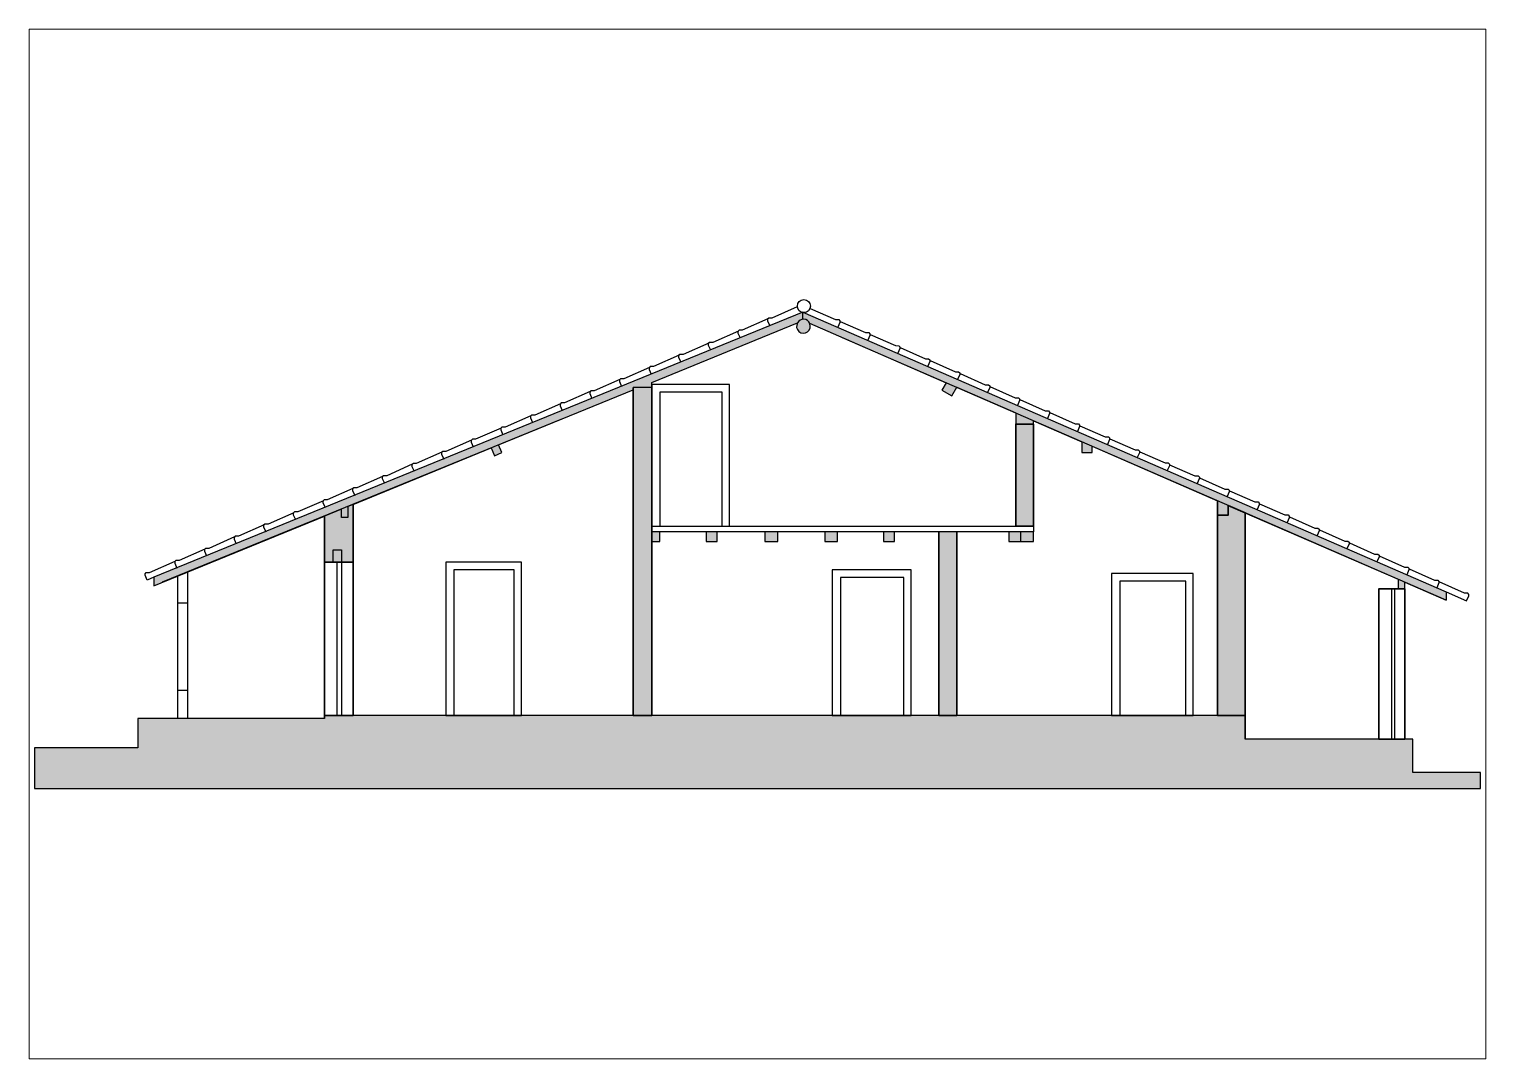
# Paper-space layout 'Layout2' of a CAD drawing. Header units: millimetres. Extents: x 30 to 267, y 21 to 189.
# The model-space entities are those that its viewports show. They can reach past a viewport. Long polylines and large blocks are cut down to what shows.
import ezdxf

# ---------------------------------------------------------------- set-up
doc = ezdxf.new("R2010")
doc.units = ezdxf.units.MM
doc.layers.get('0').update_dxf_attribs({"color": 250, "lineweight": 25})
for name, color, linetype, lineweight in [('A-ALV-___-___-EXI', 250, 'Continuous', 35), ('A-BAS-___-___-EXI', 250, 'Continuous', 25), ('A-COB-___-___-EXI', 250, 'Continuous', 25), ('A-PIL--___-___-EXI', 250, 'Continuous', 25), ('A-PIS-___-___-EXI', 250, 'Continuous', 25), ('A-POR-___-___-EXI', 250, 'Continuous', 25)]:
    doc.layers.add(name, color=color, linetype=linetype, lineweight=lineweight)

msp = doc.modelspace()

# ---------------------------------------------------------------- hatches: boundary and pattern name
at = {"layer": 'A-ALV-___-___-EXI'}
h = msp.add_hatch(color=11, dxfattribs=at)
h.paths.add_polyline_path([(-7918, -9577), (-7918, -7084), (-8125, -6992), (-8125, -7112), (-8258, -7112), (-8258, -9577)])
h.paths.add_polyline_path([(-11468, -9577), (-11468, -7317), (-11688, -7317), (-11688, -9577)])
h.paths.add_polyline_path([(-15456, -9577), (-15225, -9577), (-15225, -5540), (-15456, -5540), (-15456, -7468)])
h.paths.add_polyline_path([(-19147, -7689), (-19147, -7540), (-19047, -7540), (-19047, -7689), (-18903, -7689), (-18903, -6979), (-18967, -7005), (-18967, -7140), (-19047, -7140), (-19047, -7037), (-19257, -7123), (-19257, -7689)])
h.paths.add_polyline_path([(-10525, -7249), (-10525, -5990), (-10743, -5990), (-10743, -7249)])
at = {"layer": 'A-BAS-___-___-EXI', "true_color": 0xcb9898}
msp.add_hatch(color=253, dxfattribs=at).paths.add_polyline_path([(-5018, -10477), (-5018, -10279), (-5851, -10279), (-5851, -9870), (-7918, -9870), (-7918, -9577), (-19257, -9577), (-19257, -9617), (-21555, -9617), (-21555, -9977), (-22828, -9977), (-22828, -10477), (-12090, -10477)])
at = {"layer": 'A-COB-___-___-EXI', "true_color": 0xc19a82}
h = msp.add_hatch(color=33, dxfattribs=at)
h.paths.add_polyline_path([(-5443, -8159), (-5443, -8055), (-13364, -4611), (-21359, -7875), (-21359, -7982), (-19047, -7037), (-19047, -7140), (-18967, -7140), (-18967, -7005), (-17202, -6284), (-17163, -6380), (-17070, -6339), (-17111, -6247), (-15456, -5571), (-15456, -5540), (-15225, -5540), (-15225, -5477), (-13429, -4744), (-13438, -4764), (-13441, -4785), (-13439, -4807), (-13431, -4827), (-13419, -4845), (-13402, -4859), (-13383, -4868), (-13361, -4871), (-13340, -4869), (-13319, -4862), (-13301, -4850), (-13287, -4833), (-13278, -4813), (-13274, -4792), (-13276, -4770), (-13283, -4750), (-11599, -5482), (-11651, -5572), (-11530, -5642), (-11470, -5538), (-10743, -5854), (-10743, -5990), (-10525, -5990), (-10525, -5949), (-9928, -6209), (-9928, -6339), (-9802, -6339), (-9802, -6263), (-8258, -6935), (-8258, -7112), (-8125, -7112), (-8125, -6992), (-7916, -7084), (-6034, -7902), (-6034, -8020), (-5952, -8020), (-5952, -7937)])
h.paths.add_polyline_path([(-19047, -7689), (-19047, -7540), (-19147, -7540), (-19147, -7689), (-19107, -7689)])
h.paths.add_polyline_path([(-12235, -7438), (-12235, -7317), (-12372, -7317), (-12372, -7438)])
h.paths.add_polyline_path([(-13092, -7438), (-12937, -7438), (-12937, -7317), (-13092, -7317)])
h.paths.add_polyline_path([(-14420, -7438), (-14420, -7317), (-14555, -7317), (-14555, -7438)])
h.paths.add_polyline_path([(-10828, -7438), (-10525, -7438), (-10525, -7317), (-10828, -7317)])
h.paths.add_polyline_path([(-13833, -7438), (-13674, -7438), (-13674, -7317), (-13833, -7317)])
h.paths.add_polyline_path([(-15225, -7438), (-15125, -7438), (-15125, -7317), (-15225, -7317)])

# ---------------------------------------------------------------- linework, layer by layer
at = {"layer": 'A-ALV-___-___-EXI'}
for p, q in [((-15456, -5540), (-15456, -9577)), ((-15225, -9577), (-15225, -5540)), ((-18903, -7689), (-18903, -6979)), ((-19257, -7123), (-19257, -7689)), ((-11688, -7317), (-11688, -9577)), ((-19257, -9577), (-19257, -9617)), ((-15456, -9577), (-15225, -9577)), ((-7918, -9870), (-7918, -9577))]:
    msp.add_line(p, q, dxfattribs=at)
for points in [[(-10525, -5990), (-10743, -5990), (-10743, -7249), (-10525, -7249)], [(-18903, -7689), (-18903, -9577), (-19257, -9577), (-19257, -7689)], [(-6272, -9870), (-5952, -9870), (-5952, -8020), (-6272, -8020)]]:
    msp.add_lwpolyline(points, close=True, dxfattribs=at)
for points in [[(-8258, -7112), (-8258, -6935), (-8258, -7676)], [(-7918, -7084), (-8125, -6992), (-8125, -7112), (-8258, -7112), (-8258, -9577), (-7918, -9577), (-7918, -7084), (-7918, -9577), (-8258, -9577), (-8258, -7084)], [(-11688, -9577), (-11468, -9577), (-11468, -7317)]]:
    msp.add_lwpolyline(points, dxfattribs=at)
at = {"layer": 'A-BAS-___-___-EXI'}
for p, q in [((-19257, -9617), (-21555, -9617)), ((-21555, -9617), (-21555, -9977)), ((-15456, -9577), (-19257, -9577)), ((-11688, -9577), (-15225, -9577)), ((-8258, -9577), (-11468, -9577)), ((-21555, -9977), (-22828, -9977)), ((-22828, -9977), (-22828, -10477)), ((-5851, -9870), (-7918, -9870)), ((-5851, -10279), (-5851, -9870)), ((-5018, -10279), (-5851, -10279)), ((-5018, -10477), (-5018, -10279)), ((-22828, -10477), (-5018, -10477))]:
    msp.add_line(p, q, dxfattribs=at)
at = {"layer": 'A-COB-___-___-EXI'}
for p, q in [((-15225, -5540), (-15456, -5540)), ((-16346, -5935), (-21253, -7938)), ((-18903, -6979), (-18967, -7005)), ((-19047, -7037), (-19257, -7123)), ((-19047, -7140), (-19047, -7037)), ((-18967, -7140), (-19047, -7140)), ((-18967, -7005), (-18967, -7140)), ((-10685, -7317), (-10685, -7438)), ((-10525, -7249), (-10525, -7317)), ((-19257, -7689), (-19147, -7689)), ((-19147, -7689), (-19147, -7540)), ((-19147, -7540), (-19047, -7540)), ((-19147, -7689), (-19047, -7689)), ((-19047, -7540), (-19047, -7689)), ((-19047, -7689), (-18903, -7689))]:
    msp.add_line(p, q, dxfattribs=at)
for points in [[(-13364, -4700), (-13364, -4611), (-21359, -7875), (-21440, -7911), (-21465, -7853), (-21465, -7833), (-21451, -7819), (-21411, -7819), (-21095, -7679)], [(-13364, -4611), (-5443, -8055), (-5189, -8168), (-5162, -8107), (-5162, -8087), (-5176, -8073), (-5216, -8073), (-5527, -7935)], [(-5443, -8055), (-5443, -8159), (-12877, -4927)], [(-18903, -6979), (-17202, -6284), (-17163, -6380), (-17070, -6339), (-17111, -6247), (-15456, -5571)], [(-10525, -5990), (-10525, -5949), (-9928, -6209), (-9928, -6339), (-9802, -6339), (-9802, -6263), (-8258, -6935)], [(-21359, -7875), (-21359, -7982), (-19257, -7123)], [(-8080, -7012), (-6034, -7902), (-6034, -8020), (-5952, -8020), (-5952, -7937), (-5443, -8159)], [(-15225, -7438), (-15125, -7438), (-15125, -7317), (-15225, -7317)]]:
    msp.add_lwpolyline(points, dxfattribs=at)
at = {"layer": 'A-COB-___-___-EXI', "color": 7}
for points in [[(-13434, -4549), (-13745, -4686), (-13785, -4686), (-13799, -4700), (-13799, -4720), (-13773, -4780)], [(-13273, -4567), (-12962, -4705), (-12922, -4705), (-12908, -4719), (-12908, -4739), (-12934, -4798)], [(-13794, -4696), (-14110, -4835), (-14150, -4836), (-14164, -4850), (-14164, -4870), (-14138, -4929)], [(-12904, -4728), (-12593, -4865), (-12553, -4865), (-12539, -4879), (-12539, -4899), (-12565, -4959)], [(-14524, -4994), (-14840, -5134), (-14880, -5134), (-14894, -5148), (-14894, -5168), (-14868, -5227)], [(-14159, -4845), (-14475, -4985), (-14515, -4985), (-14529, -4999), (-14529, -5019), (-14503, -5078)], [(-12535, -4888), (-12224, -5025), (-12184, -5026), (-12170, -5040), (-12170, -5060), (-12196, -5119)], [(-14889, -5143), (-15205, -5283), (-15245, -5283), (-15259, -5297), (-15259, -5317), (-15233, -5376)], [(-12166, -5048), (-11855, -5186), (-11815, -5186), (-11801, -5200), (-11801, -5220), (-11827, -5279)], [(-15255, -5293), (-15570, -5432), (-15610, -5432), (-15624, -5446), (-15624, -5466), (-15598, -5526)], [(-11797, -5209), (-11486, -5346), (-11446, -5346), (-11432, -5360), (-11432, -5380), (-11459, -5440)], [(-11428, -5369), (-11118, -5507), (-11078, -5507), (-11063, -5521), (-11063, -5541), (-11090, -5600)], [(-15620, -5442), (-15935, -5581), (-15975, -5581), (-15989, -5596), (-15989, -5616), (-15963, -5675)], [(-11060, -5529), (-10749, -5667), (-10709, -5667), (-10695, -5681), (-10695, -5701), (-10721, -5761)], [(-16350, -5740), (-16665, -5880), (-16705, -5880), (-16719, -5894), (-16719, -5914), (-16693, -5973)], [(-15985, -5591), (-16300, -5731), (-16340, -5731), (-16354, -5745), (-16354, -5765), (-16328, -5824)], [(-10691, -5690), (-10380, -5827), (-10340, -5827), (-10326, -5842), (-10326, -5862), (-10352, -5921)], [(-16715, -5889), (-17030, -6029), (-17070, -6029), (-17084, -6043), (-17084, -6063), (-17058, -6122)], [(-10322, -5850), (-10011, -5988), (-9971, -5988), (-9957, -6002), (-9957, -6022), (-9983, -6081)], [(-17080, -6039), (-17395, -6178), (-17435, -6178), (-17449, -6192), (-17449, -6212), (-17423, -6272)], [(-9953, -6011), (-9642, -6148), (-9602, -6148), (-9588, -6162), (-9588, -6182), (-9614, -6242)], [(-17445, -6188), (-17760, -6327), (-17800, -6327), (-17814, -6341), (-17814, -6361), (-17788, -6421)], [(-9584, -6171), (-9273, -6309), (-9233, -6309), (-9219, -6323), (-9219, -6343), (-9245, -6402)], [(-17810, -6337), (-18125, -6476), (-18165, -6476), (-18180, -6491), (-18180, -6511), (-18153, -6570)], [(-9215, -6331), (-8904, -6469), (-8864, -6469), (-8850, -6483), (-8850, -6503), (-8877, -6562)], [(-18540, -6635), (-18856, -6775), (-18896, -6775), (-18910, -6789), (-18910, -6809), (-18883, -6868)], [(-18175, -6486), (-18490, -6626), (-18530, -6626), (-18545, -6640), (-18545, -6660), (-18518, -6719)], [(-8847, -6492), (-8536, -6629), (-8496, -6629), (-8481, -6644), (-8482, -6664), (-8508, -6723)], [(-18905, -6784), (-19221, -6924), (-19261, -6924), (-19275, -6938), (-19275, -6958), (-19248, -7017)], [(-8478, -6652), (-8167, -6790), (-8127, -6790), (-8113, -6804), (-8113, -6824), (-8139, -6883)], [(-8109, -6813), (-7798, -6950), (-7758, -6950), (-7744, -6964), (-7744, -6984), (-7770, -7044)], [(-19270, -6934), (-19586, -7073), (-19626, -7073), (-19640, -7087), (-19640, -7107), (-19614, -7167)], [(-7740, -6973), (-7429, -7110), (-7389, -7110), (-7375, -7125), (-7375, -7145), (-7401, -7204)], [(-19635, -7083), (-19951, -7222), (-19991, -7222), (-20005, -7237), (-20005, -7257), (-19979, -7316)], [(-7371, -7133), (-7060, -7271), (-7020, -7271), (-7006, -7285), (-7006, -7305), (-7032, -7364)], [(-20000, -7232), (-20316, -7371), (-20356, -7372), (-20370, -7386), (-20370, -7406), (-20344, -7465)], [(-7002, -7294), (-6691, -7431), (-6651, -7431), (-6637, -7445), (-6637, -7465), (-6663, -7525)], [(-20730, -7530), (-21046, -7670), (-21086, -7670), (-21100, -7684), (-21100, -7704), (-21074, -7763)], [(-20365, -7381), (-20681, -7521), (-20721, -7521), (-20735, -7535), (-20735, -7555), (-20709, -7614)], [(-6633, -7454), (-6323, -7592), (-6283, -7592), (-6268, -7606), (-6268, -7626), (-6295, -7685)], [(-6265, -7614), (-5954, -7752), (-5914, -7752), (-5900, -7766), (-5900, -7786), (-5926, -7845)], [(-5896, -7775), (-5585, -7912), (-5545, -7912), (-5531, -7927), (-5531, -7947), (-5557, -8006)]]:
    msp.add_lwpolyline(points, dxfattribs=at)
at = {"layer": 'A-COB-___-___-EXI'}
msp.add_lwpolyline([(-13280, -4751, 0.648249), (-13429, -4744, 1.714835), (-13283, -4750), (-11599, -5482), (-11651, -5572), (-11530, -5642), (-11470, -5538), (-10743, -5854), (-10743, -5990)], format="xyb", dxfattribs=at)
for points in [[(-14420, -7438), (-14420, -7317), (-14555, -7317), (-14555, -7438)], [(-13674, -7438), (-13674, -7317), (-13833, -7317), (-13833, -7438)], [(-12937, -7438), (-12937, -7317), (-13092, -7317), (-13092, -7438)], [(-12235, -7438), (-12235, -7317), (-12372, -7317), (-12372, -7438)], [(-10525, -7438), (-10525, -7317), (-10828, -7317), (-10828, -7438)]]:
    msp.add_lwpolyline(points, close=True, dxfattribs=at)
msp.add_circle((-13352, -4538), 80, dxfattribs=at)
at = {"layer": 'A-PIL--___-___-EXI'}
for points in [[(-20942, -7811), (-20942, -9617), (-21061, -9617), (-21061, -7860)], [(-21061, -9270), (-21061, -8191), (-20942, -8191), (-20942, -9270)]]:
    msp.add_lwpolyline(points, close=True, dxfattribs=at)
at = {"layer": 'A-PIS-___-___-EXI'}
for p, q in [((-11468, -7317), (-11688, -7317)), ((-11468, -7249), (-10525, -7249)), ((-10525, -7317), (-11468, -7317))]:
    msp.add_line(p, q, dxfattribs=at)
msp.add_lwpolyline([(-15225, -7317), (-15225, -7249), (-10525, -7249), (-10525, -7317)], close=True, dxfattribs=at)
at = {"layer": 'A-POR-___-___-EXI'}
for p, q in [((-19103, -7689), (-19103, -9577)), ((-19047, -7689), (-19047, -9577))]:
    msp.add_line(p, q, dxfattribs=at)
for points in [[(-15225, -7249), (-14267, -7249), (-14267, -5502), (-15225, -5502), (-15225, -5540), (-15225, -5477), (-13429, -4744)], [(-6114, -8020), (-6114, -9870), (-6072, -9870), (-6072, -8020)]]:
    msp.add_lwpolyline(points, dxfattribs=at)
for points in [[(-15125, -5598), (-15125, -7249), (-14357, -7249), (-14357, -5598)], [(-17763, -7689), (-17763, -9577), (-16830, -9577), (-16830, -7689)], [(-17663, -7786), (-17663, -9577), (-16920, -9577), (-16920, -7786)], [(-13002, -7784), (-13002, -9577), (-12029, -9577), (-12029, -7784)], [(-12902, -7881), (-12902, -9577), (-12119, -9577), (-12119, -7881)], [(-9562, -7829), (-9562, -9577), (-8559, -9577), (-8559, -7829)], [(-9462, -7926), (-9462, -9577), (-8649, -9577), (-8649, -7926)]]:
    msp.add_lwpolyline(points, close=True, dxfattribs=at)

psp = doc.layouts.new('Layout2')

# ---------------------------------------------------------------- viewports
at = {"layer": '0'}
psp.add_viewport(center=(148.5, 104.94), size=(237.6, 167.9109), view_center_point=(-13922.95, -7467.53), view_height=12678.8269, dxfattribs=at)

doc.saveas('drawing.dxf')
